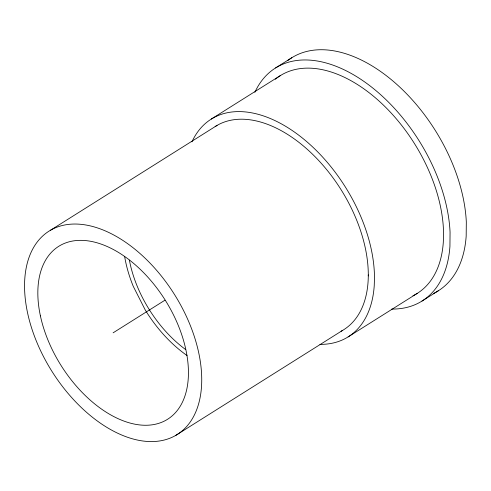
<?xml version="1.0" encoding="UTF-8"?>
<svg xmlns="http://www.w3.org/2000/svg" width="491" height="491" viewBox="0 0 491 491"><rect width="100%" height="100%" fill="white"/><g stroke="black" fill="none" stroke-linecap="round" stroke-linejoin="round"><path stroke-width="0.74" d="M368.281 275.917L368.287 274.892M275.568 67.948L291.82 57.723M211.296 119.055L280.367 75.583M50.493 230.242L217.071 125.401M113.126 332.812L164.982 300.179M175.76 435.388A120.203 72.324 57.8 0 0 136.056 250.152A120.203 72.324 57.8 0 0 27.57 312.902A120.203 72.324 57.8 0 0 175.76 435.388L342.344 330.547M348.119 336.9L417.184 293.428M421.984 301.063L438.236 290.838M391.72 309.066A137.64 82.813 57.8 0 0 449.934 246.31L450.063 232.231A137.64 82.813 57.8 0 0 365.678 82.648A137.64 82.813 57.8 0 0 254.872 92.308M319.929 344.369A128.611 77.382 57.8 0 0 374.234 285.731L374.486 278.102A128.611 77.382 57.8 0 0 297.927 134.571A128.611 77.382 57.8 0 0 191.963 141.831M433.682 293.366A137.64 82.813 57.8 0 0 466.18 236.085L466.315 222.006A137.64 82.813 57.8 0 0 397.366 84.888A137.64 82.813 57.8 0 0 287.56 60.712M412.931 295.785A128.611 77.382 57.8 0 0 443.305 242.266L443.557 234.63A128.611 77.382 57.8 0 0 380.519 102.367A128.611 77.382 57.8 0 0 275.304 79.266M215.15 126.58A120.203 72.324 57.8 0 1 341.988 191.177A120.203 72.324 57.8 0 1 341.079 331.253M187.04 355.533A102.171 61.473 57.8 0 1 145.207 309.907L133.245 286.296A102.171 61.473 57.8 0 1 124.702 256.873M185.708 349.604A96.162 57.858 57.8 0 1 129.385 260.132M40.403 315.885A102.171 61.473 57.8 0 0 166.369 420.001A102.171 61.473 57.8 0 0 132.613 262.55A102.171 61.473 57.8 0 0 40.403 315.885"/></g></svg>
